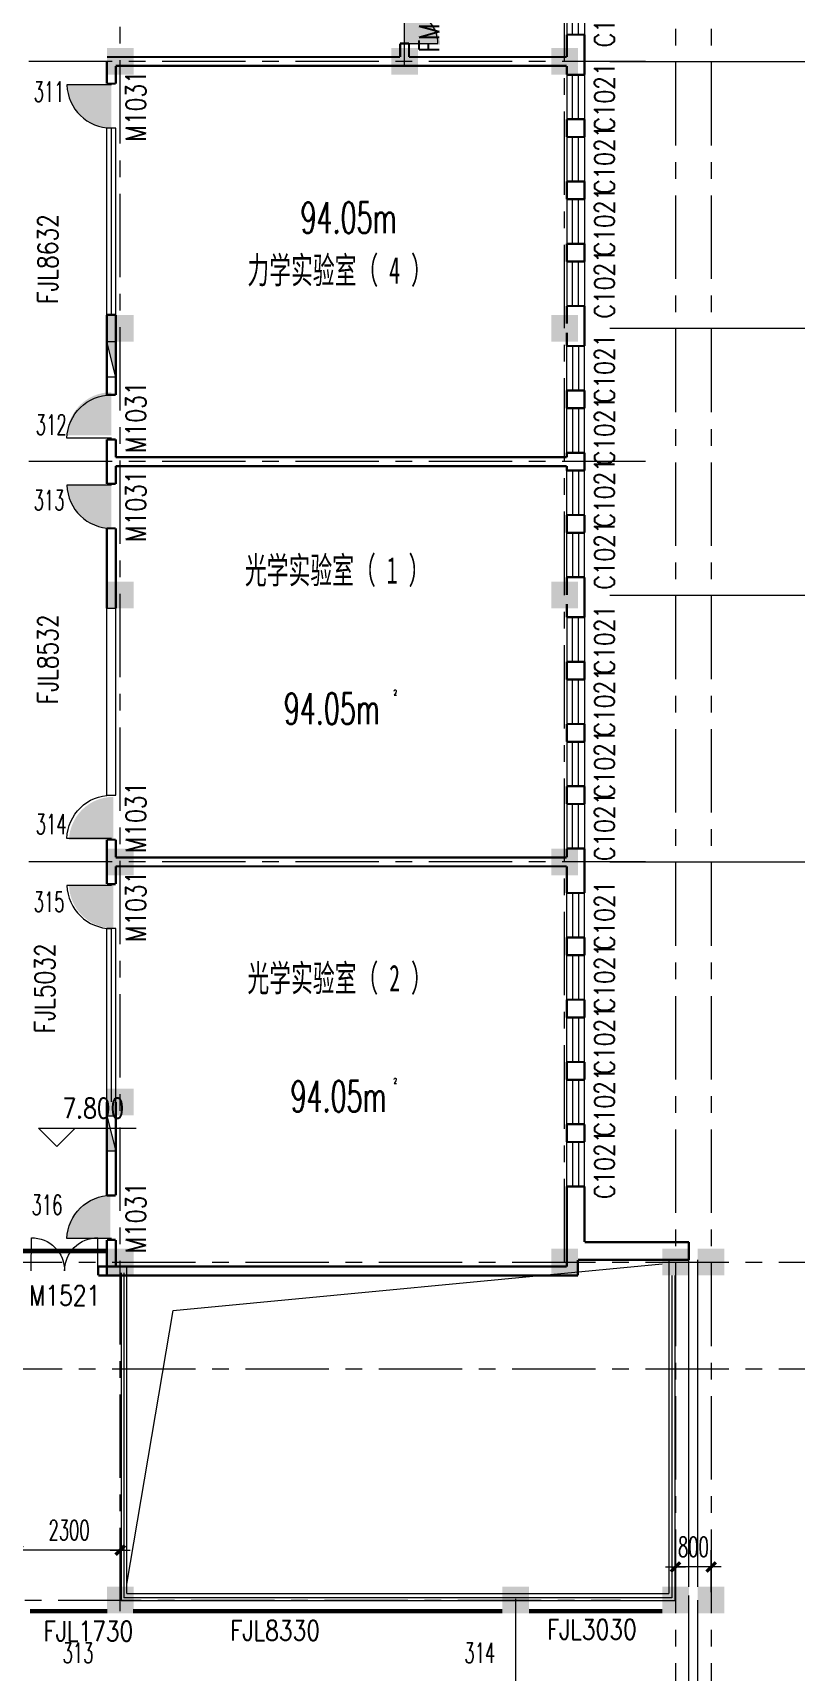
# Model space of a CAD drawing. Extents: x 1575758 to 1999219, y -897052 to -636879.
# Drawn here: x 1810006 to 1827168, y -697117 to -660273 of the extents above; entities that cross this region are included whole.
import ezdxf
from ezdxf.enums import TextEntityAlignment as Align

# ---------------------------------------------------------------- set-up
doc = ezdxf.new("R2010")
doc.units = 0
doc.header["$LTSCALE"] = 1500
doc.header["$MEASUREMENT"] = 0
doc.linetypes.add('CENTER', pattern=[2, 1.25, -0.25, 0.25, -0.25])
doc.linetypes.add('DASH', pattern=[0.35, 0.25, -0.1])
doc.layers.get('0').update_dxf_attribs({"linetype": 'CONTINUOUS', "lineweight": 5})
doc.layers.get('DEFPOINTS').update_dxf_attribs({"linetype": 'CONTINUOUS', "lineweight": 5})
for name, color, linetype, lineweight in [('AXIS', 7, 'CONTINUOUS', 5), ('COLUMN', 7, 'CONTINUOUS', 5), ('DOTE', 7, 'CENTER', 5), ('OTHER', 7, 'CONTINUOUS', 5), ('PUB_DIM', 7, 'CONTINUOUS', 5), ('PUB_TEXT', 7, 'CONTINUOUS', 5), ('STAIR', 7, 'CONTINUOUS', 0), ('U型玻璃', 7, 'CONTINUOUS', 5), ('WALL', 7, 'CONTINUOUS', 5), ('WINDOW', 7, 'CONTINUOUS', 0), ('WINDOW_TEXT', 7, 'CONTINUOUS', 5), ('我的', 7, 'CONTINUOUS', 5), ('消火栓', 7, 'CONTINUOUS', 5), ('看线', 7, 'CONTINUOUS', 5), ('防火卷帘', 7, 'CONTINUOUS', 5), ('防火卷帘名称', 7, 'CONTINUOUS', 5)]:
    doc.layers.add(name, color=color, linetype=linetype, lineweight=lineweight)
doc.layers.add('防火门', color=10, linetype='CONTINUOUS')
doc.layers.add('防盗门', color=180, linetype='CONTINUOUS')
doc.styles.add('_SIMPLEX', font='SIMPLEX.shx', dxfattribs={"width": 0.6})
doc.styles.add('DIM_FONT', font='romans.shx', dxfattribs={"width": 0.6})
doc.styles.add('SIMPLEX', font='SIMPLEX.SHX', dxfattribs={"width": 0.6})
doc.dimstyles.new('NORMAL', dxfattribs={"dimscale": 1.5, "dimtxt": 300, "dimasz": 1, "dimexe": 250, "dimexo": 300, "dimgap": 150, "dimtad": 1, "dimdec": 0, "dimdsep": 46, "dimtxsty": 'DIM_FONT', "dimblk1": '_DIMX', "dimblk2": '_DIMX', "dimsah": 1, "dimcen": 2.5, "dimdle": 0.3, "dimclrd": 256, "dimclre": 256, "dimclrt": 256, "dimadec": 0, "dimazin": 0, "dimtfac": 1, "dimtdec": 0, "dimtix": 1, "dimtmove": 2, "dimatfit": 3, "dimldrblk": '_DIMX', "dimfxl": 1, "dimtvp": 1, "dimtolj": 1, "dimtzin": 0, "dimlwd": -1, "dimlwe": -1, "dimarcsym": 0})

# ---------------------------------------------------------------- blocks, each defined once
blk = doc.blocks.new('_FZH')
blk.add_solid([(0.5, -0.5), (-0.5, -0.5), (0.5, 0.5), (-0.5, 0.5)])
blk = doc.blocks.new('M_A2ZXL')
blk.add_line((-0.472, 0), (-0.472, -1))
blk.add_arc((-0.5, 0), 1, 271.6231, 0)
blk = doc.blocks.new('M_A3PTU')
for p, q in [((-0.5, 0), (-0.499, -0.498)), ((0.5, 0), (0.499, -0.498))]:
    blk.add_line(p, q)
for centre, start, end in [((-0.498, -0.001), 269.885, 0.0763), ((0.498, -0.001), 179.9237, 270.115)]:
    blk.add_arc(centre, 0.498, start, end)
blk = doc.blocks.new('_WBLK')
for p, q in [((-0.5, 0.5), (0.5, 0.5)), ((0.5, 0.167), (-0.5, 0.167)), ((0.5, -0.167), (-0.5, -0.167)), ((-0.5, -0.5), (0.5, -0.5))]:
    blk.add_line(p, q)
at = {"layer": 'WINDOW_TEXT', "style": 'SIMPLEX', "flags": 9}
blk.add_attdef('A', text='', height=1, dxfattribs=at).set_placement((0, 1.5), align=Align.MIDDLE)
blk = doc.blocks.new('_DIMX')
blk.add_line((-150, 0), (150, 0))
at = {"const_width": 50}
blk.add_lwpolyline([(-70, -70), (70, 70)], dxfattribs=at)
blk = doc.blocks.new('*D546')
at = {"layer": 'DEFPOINTS', "color": 0, "lineweight": 5}
for p in [(1809674, -694393), (1809674, -695287), (1811975, -695287)]:
    blk.add_point(p, dxfattribs=at)
at = {"layer": 'PUB_DIM'}
for p, q in [((1809674, -694837), (1809674, -694018)), ((1811975, -694837), (1811975, -694018)), ((1811973, -694393), (1809675, -694393))]:
    blk.add_line(p, q, dxfattribs=at)
at = {"layer": 'PUB_DIM', "xscale": 1.5, "yscale": 1.5, "zscale": 1.5, "rotation": 180}
blk.add_blockref('_DIMX', (1809674, -694393), dxfattribs=at)
at = {"layer": 'PUB_DIM', "xscale": 1.5, "yscale": 1.5, "zscale": 1.5}
blk.add_blockref('_DIMX', (1811975, -694393), dxfattribs=at)
at = {"layer": 'PUB_DIM', "insert": (1810824, -693943), "char_height": 450, "attachment_point": 5, "style": 'DIM_FONT'}
blk.add_mtext('\\A1;2300', dxfattribs=at)
blk = doc.blocks.new('A$C68C06AB7')
at = {"layer": '消火栓'}
blk.add_hatch(color=256, dxfattribs=at).paths.add_polyline_path([(800, 200), (0, 200), (800, 0)])
blk.add_line((0, 200), (800, 0), dxfattribs=at)
blk.add_lwpolyline([(0, 200), (0, 0), (800, 0), (800, 200)], close=True, dxfattribs=at)
blk = doc.blocks.new('*D1715')
at = {"layer": 'DEFPOINTS', "color": 0, "lineweight": 5}
for p in [(1824474, -694771), (1824474, -695293), (1825275, -695790)]:
    blk.add_point(p, dxfattribs=at)
at = {"layer": 'PUB_DIM'}
for p, q in [((1824474, -694843), (1824474, -694396)), ((1825275, -695340), (1825275, -694396)), ((1824473, -694771), (1824471, -694771)), ((1825275, -694771), (1824474, -694771)), ((1825276, -694771), (1825278, -694771))]:
    blk.add_line(p, q, dxfattribs=at)
at = {"layer": 'PUB_DIM', "xscale": 1.5, "yscale": 1.5, "zscale": 1.5}
blk.add_blockref('_DIMX', (1824474, -694771), dxfattribs=at)
at = {"layer": 'PUB_DIM', "xscale": 1.5, "yscale": 1.5, "zscale": 1.5, "rotation": 180}
blk.add_blockref('_DIMX', (1825275, -694771), dxfattribs=at)
at = {"layer": 'PUB_DIM', "insert": (1824875, -694321), "char_height": 450, "attachment_point": 5, "style": 'DIM_FONT'}
blk.add_mtext('\\A1;800', dxfattribs=at)

msp = doc.modelspace()

# ---------------------------------------------------------------- hatches: boundary and pattern name
at = {"layer": '防火门'}
msp.add_hatch(color=256, dxfattribs=at).paths.add_polyline_path([(1818375.4, -660541.2), (1819175.1, -660541.2, 0.4059403), (1818375.4, -659763.8)])
at = {"layer": '防盗门'}
for points in [[(1811775.3, -661454), (1810775.7, -661454, 0.4059403), (1811775.3, -662425.6)], [(1811775.3, -669327.3), (1810775.7, -669327.3, -0.4059403), (1811775.3, -668355.6)], [(1811775.3, -670454), (1810775.7, -670454, 0.4059403), (1811775.3, -671425.6)], [(1811821.3, -678426.9), (1810821.7, -678426.9, -0.4059403), (1811821.3, -677455.2)], [(1811821.3, -679438.4), (1810821.7, -679438.4, 0.4059403), (1811821.3, -680410.1)], [(1811754.1, -687383.2), (1810754.5, -687383.2, -0.4059403), (1811754.1, -686411.6)]]:
    msp.add_hatch(color=256, dxfattribs=at).paths.add_polyline_path(points)

# ---------------------------------------------------------------- linework, layer by layer
at = {"layer": 'AXIS'}
for p, q in [((1822996.7, -660916.6), (1835051.1, -660916.6)), ((1822996.7, -666916.6), (1835051.1, -666916.6)), ((1822996.7, -672916.6), (1835051.1, -672916.6)), ((1822996.7, -678916.6), (1835051.1, -678916.6))]:
    msp.add_line(p, q, dxfattribs=at)
at = {"layer": 'DOTE'}
for p, q in [((1811974.9, -695766.6), (1811974.9, -648933.1)), ((1818374.9, -661016.6), (1818374.9, -648933.1)), ((1821974.9, -687916.6), (1821974.9, -648933.1)), ((1824474.9, -648933.1), (1824474.9, -712261)), ((1825274.9, -648933.1), (1825274.9, -712261)), ((1823796.7, -660916.6), (1789181.4, -660916.6)), ((1823796.7, -669916.6), (1789181.4, -669916.6)), ((1823796.7, -678916.6), (1789181.4, -678916.6)), ((1739795.7, -687916.6), (1828858.2, -687916.6)), ((1739795.7, -690316.6), (1830056.9, -690316.6)), ((1744574.9, -695516.6), (1823233.5, -695516.6)), ((1820874.9, -695491.6), (1820874.9, -717111.8))]:
    msp.add_line(p, q, dxfattribs=at)
at = {"layer": 'OTHER'}
msp.add_lwpolyline([(1812124.9, -695157.7), (1813165.7, -689008.3), (1824174.9, -687957.7)], dxfattribs=at)
at = {"layer": 'PUB_DIM'}
for p, q in [((1810551.8, -685318.2), (1810139.3, -684905.7)), ((1810139.3, -684905.7), (1812335.5, -684905.7)), ((1810964.3, -684905.7), (1810551.8, -685318.2))]:
    msp.add_line(p, q, dxfattribs=at)
at = {"layer": 'STAIR'}
for p, q in [((1824324.9, -687866.6), (1824324.9, -695371.8)), ((1811993.7, -688156.6), (1811993.7, -695527.8)), ((1812053.7, -688156.6), (1812053.7, -695467.8)), ((1812124.9, -695371.8), (1812124.9, -688016.6)), ((1824387.1, -688216.6), (1824387.1, -695467.8)), ((1824454.9, -688216.6), (1824454.9, -695527.8)), ((1811993.7, -695527.8), (1824454.9, -695527.8)), ((1824387.1, -695467.8), (1812053.7, -695467.8)), ((1812124.9, -695371.8), (1824324.9, -695371.8))]:
    msp.add_line(p, q, dxfattribs=at)
at = {"layer": 'U型玻璃'}
for p, q in [((1811874.9, -662416.6), (1811674.9, -662416.6)), ((1811674.9, -666616.6), (1811674.9, -662416.6)), ((1811774.9, -666616.6), (1811774.9, -662416.6)), ((1811874.9, -666616.6), (1811874.9, -662416.6)), ((1811674.9, -677416.6), (1811674.9, -673216.6)), ((1811874.9, -677416.6), (1811874.9, -673216.6)), ((1811674.9, -677416.6), (1811874.9, -677416.6)), ((1811874.9, -680416.6), (1811674.9, -680416.6)), ((1811674.9, -684316.6), (1811674.9, -680416.6)), ((1811774.9, -684316.6), (1811774.9, -680416.6)), ((1811874.9, -684316.6), (1811874.9, -680416.6))]:
    msp.add_line(p, q, dxfattribs=at)
at = {"layer": 'WALL'}
msp.add_line((1811874.9, -673216.6), (1811674.9, -673216.6), dxfattribs=at)
at = {"layer": 'WALL', "const_width": 50}
for points in [[(1818274.9, -660516.6), (1818474.9, -660516.6)], [(1818274.9, -660816.6), (1818274.9, -660516.6)], [(1818474.9, -660816.6), (1818474.9, -660516.6)], [(1822424.9, -660316.6), (1822024.9, -660316.6)], [(1822024.9, -660816.6), (1822024.9, -660316.6)], [(1822424.9, -661216.6), (1822424.9, -660316.6)], [(1811674.9, -660816.6), (1818274.9, -660816.6)], [(1811674.9, -661416.6), (1811674.9, -660916.6)], [(1818474.9, -660816.6), (1822024.9, -660816.6)], [(1811874.9, -661416.6), (1811874.9, -661016.6)], [(1811874.9, -661016.6), (1822024.9, -661016.6)], [(1822024.9, -661016.6), (1822024.9, -661216.6)], [(1822424.9, -661216.6), (1822024.9, -661216.6)], [(1811674.9, -661416.6), (1811874.9, -661416.6)], [(1822424.9, -662216.6), (1822024.9, -662216.6)], [(1822024.9, -662216.6), (1822024.9, -662616.6)], [(1822424.9, -662616.6), (1822424.9, -662216.6)], [(1822424.9, -662616.6), (1822024.9, -662616.6)], [(1822424.9, -663616.6), (1822024.9, -663616.6)], [(1822024.9, -663616.6), (1822024.9, -664016.6)], [(1822424.9, -664016.6), (1822424.9, -663616.6)], [(1822424.9, -664016.6), (1822024.9, -664016.6)], [(1822424.9, -665016.6), (1822024.9, -665016.6)], [(1822024.9, -665016.6), (1822024.9, -665416.6)], [(1822424.9, -665416.6), (1822424.9, -665016.6)], [(1822424.9, -665416.6), (1822024.9, -665416.6)], [(1822424.9, -666416.6), (1822024.9, -666416.6)], [(1822024.9, -666416.6), (1822024.9, -666816.6)], [(1822424.9, -667316.6), (1822424.9, -666416.6)], [(1811674.9, -668416.6), (1811674.9, -666616.6)], [(1811674.9, -666616.6), (1811874.9, -666616.6)], [(1811874.9, -668416.6), (1811874.9, -666616.6)], [(1822024.9, -667316.6), (1822024.9, -667016.6)], [(1822424.9, -667316.6), (1822024.9, -667316.6)], [(1822424.9, -668316.6), (1822024.9, -668316.6)], [(1822024.9, -668716.6), (1822024.9, -668316.6)], [(1822424.9, -668716.6), (1822424.9, -668316.6)], [(1811674.9, -668416.6), (1811874.9, -668416.6)], [(1822424.9, -668716.6), (1822024.9, -668716.6)], [(1811674.9, -669416.6), (1811874.9, -669416.6)], [(1811674.9, -670416.6), (1811674.9, -669416.6)], [(1811874.9, -669816.6), (1811874.9, -669416.6)], [(1822024.9, -669816.6), (1811874.9, -669816.6)], [(1822024.9, -669816.6), (1822024.9, -669716.6)], [(1822424.9, -669716.6), (1822024.9, -669716.6)], [(1822424.9, -670116.6), (1822424.9, -669716.6)], [(1811874.9, -670016.6), (1811874.9, -670416.6)], [(1822024.9, -670016.6), (1811874.9, -670016.6)], [(1822024.9, -670116.6), (1822024.9, -670016.6)], [(1822424.9, -670116.6), (1822024.9, -670116.6)], [(1811674.9, -670416.6), (1811874.9, -670416.6)], [(1822024.9, -671516.6), (1822024.9, -671116.6)], [(1822424.9, -671116.6), (1822024.9, -671116.6)], [(1822424.9, -671516.6), (1822424.9, -671116.6)], [(1811674.9, -671416.6), (1811874.9, -671416.6)], [(1811674.9, -673216.6), (1811674.9, -671416.6)], [(1811874.9, -673216.6), (1811874.9, -671416.6)], [(1822424.9, -671516.6), (1822024.9, -671516.6)], [(1822424.9, -672516.6), (1822024.9, -672516.6)], [(1822024.9, -672916.6), (1822024.9, -672516.6)], [(1822424.9, -673416.6), (1822424.9, -672516.6)], [(1822024.9, -673116.6), (1822024.9, -673416.6)], [(1822424.9, -673416.6), (1822024.9, -673416.6)], [(1822424.9, -674416.6), (1822024.9, -674416.6)], [(1822024.9, -674416.6), (1822024.9, -674816.6)], [(1822424.9, -674816.6), (1822424.9, -674416.6)], [(1822424.9, -674816.6), (1822024.9, -674816.6)], [(1822424.9, -675816.6), (1822024.9, -675816.6)], [(1822024.9, -675816.6), (1822024.9, -676216.6)], [(1822424.9, -676216.6), (1822424.9, -675816.6)], [(1822424.9, -676216.6), (1822024.9, -676216.6)], [(1822424.9, -677216.6), (1822024.9, -677216.6)], [(1822024.9, -677216.6), (1822024.9, -677616.6)], [(1822424.9, -677616.6), (1822424.9, -677216.6)], [(1822424.9, -677616.6), (1822024.9, -677616.6)], [(1811674.9, -678416.6), (1811874.9, -678416.6)], [(1811674.9, -679416.6), (1811674.9, -678416.6)], [(1811874.9, -678816.6), (1811874.9, -678416.6)], [(1822424.9, -678616.6), (1822024.9, -678616.6)], [(1822024.9, -678816.6), (1822024.9, -678616.6)], [(1822424.9, -679616.6), (1822424.9, -678616.6)], [(1822024.9, -678816.6), (1811874.9, -678816.6)], [(1811874.9, -679016.8), (1811874.9, -679416.6)], [(1822024.9, -679016.8), (1811874.9, -679016.8)], [(1822024.9, -679016.8), (1822024.9, -679616.6)], [(1811674.9, -679416.6), (1811874.9, -679416.6)], [(1822424.9, -679616.6), (1822024.9, -679616.6)], [(1822024.9, -681016.6), (1822024.9, -680616.6)], [(1822424.9, -680616.6), (1822024.9, -680616.6)], [(1822424.9, -681016.6), (1822424.9, -680616.6)], [(1822424.9, -681016.6), (1822024.9, -681016.6)], [(1822024.9, -682416.6), (1822024.9, -682016.6)], [(1822424.9, -682016.6), (1822024.9, -682016.6)], [(1822424.9, -682416.6), (1822424.9, -682016.6)], [(1822424.9, -682416.6), (1822024.9, -682416.6)], [(1822024.9, -683816.6), (1822024.9, -683416.6)], [(1822424.9, -683416.6), (1822024.9, -683416.6)], [(1822424.9, -683816.6), (1822424.9, -683416.6)], [(1822424.9, -683816.6), (1822024.9, -683816.6)], [(1811674.9, -684316.6), (1811674.9, -686417.2)], [(1811874.9, -684316.6), (1811874.9, -686417.2)], [(1811673.9, -684624), (1811673.9, -684624)], [(1822024.9, -685216.6), (1822024.9, -684816.6)], [(1822424.9, -684816.6), (1822024.9, -684816.6)], [(1822424.9, -685216.6), (1822424.9, -684816.6)], [(1822424.9, -685216.6), (1822024.9, -685216.6)], [(1811674.9, -686417.2), (1811874.9, -686417.2)], [(1822424.9, -686216.6), (1822024.9, -686216.6)], [(1822024.9, -688016.6), (1822024.9, -686216.6)], [(1822424.9, -687466.6), (1822424.9, -686216.6)], [(1811674.9, -687416.6), (1811874.9, -687416.6)], [(1811674.9, -688216.6), (1811674.9, -687416.6)], [(1811874.9, -688016.6), (1811874.9, -687416.6)], [(1824774.9, -687466.6), (1824774.9, -687866.6)], [(1822274.9, -688216.6), (1822274.9, -687866.6)], [(1811479.4, -688216.6), (1811479.4, -688016.6)], [(1822274.9, -688216.6), (1811479.4, -688216.6)]]:
    msp.add_lwpolyline(points, dxfattribs=at)
at = {"layer": 'WALL', "lineweight": 100, "const_width": 50}
for points in [[(1811673.9, -684624), (1811673.9, -684624)], [(1822424.9, -687466.6), (1824774.9, -687466.6)], [(1822274.9, -687866.6), (1824774.9, -687866.6)], [(1822024.9, -688016.6), (1811479.4, -688016.6)]]:
    msp.add_lwpolyline(points, dxfattribs=at)
at = {"layer": '看线'}
for p, q in [((1824774.9, -695216.6), (1824774.9, -687866.6)), ((1824974.9, -695216.6), (1824974.9, -687866.6)), ((1824774.9, -698016.6), (1824774.9, -695416.6)), ((1824974.9, -698016.6), (1824974.9, -695516.6))]:
    msp.add_line(p, q, dxfattribs=at)
at = {"layer": '防火卷帘', "linetype": 'DASH', "const_width": 100}
for points in [[(1805474.9, -687666.6), (1811674.9, -687666.6)], [(1811686.1, -695766.6), (1809947.7, -695766.6)], [(1820575.2, -695766.6), (1812265.6, -695766.6)], [(1821174.9, -695766.6), (1824174.9, -695766.6)]]:
    msp.add_lwpolyline(points, dxfattribs=at)

# ---------------------------------------------------------------- block references
at = {"layer": 'COLUMN', "xscale": 600, "yscale": 600, "zscale": 600}
for p in [(1811974.9, -660916.6), (1818374.9, -660916.6), (1821974.9, -660916.6), (1811974.9, -666916.6), (1821974.9, -666916.6), (1811974.9, -672916.6), (1821974.9, -672916.6), (1811974.9, -678916.6), (1821974.9, -678916.6), (1811974.9, -684316.6), (1811974.9, -687916.6), (1821974.9, -687916.6), (1824474.9, -687916.6), (1824474.9, -687916.6), (1825274.9, -687916.6), (1825274.9, -687916.6), (1811974.9, -695516.6), (1820874.9, -695516.6), (1824474.9, -695516.6), (1825274.9, -695516.6)]:
    msp.add_blockref('_FZH', p, dxfattribs=at)
at = {"layer": 'WINDOW'}
ref = msp.add_blockref('M_A3PTU', (1818374.9, -659766.6), dxfattribs=dict(at, xscale=1500, yscale=1500, zscale=1500, rotation=90))
ref.add_attrib('A', 'FM1521', dxfattribs={"layer": 'WINDOW_TEXT', "height": 450, "rotation": 90, "style": '_SIMPLEX', "width": 0.8, "flags": 8}).set_placement((1818924.9, -659766.6), align=Align.MIDDLE)
ref = msp.add_blockref('_WBLK', (1822224.9, -659816.6), dxfattribs=dict(at, xscale=1000, yscale=399.9999999785796, zscale=1000, rotation=270))
ref.add_attrib('A', 'C1021', dxfattribs={"layer": 'WINDOW_TEXT', "height": 450, "rotation": 90, "style": '_SIMPLEX', "width": 0.8, "flags": 8}).set_placement((1822874.9, -659816.6), align=Align.MIDDLE)
ref = msp.add_blockref('M_A2ZXL', (1811774.9, -661916.6), dxfattribs=dict(at, xscale=1000, yscale=1000, zscale=1000, rotation=270))
ref.add_attrib('A', 'M1031', dxfattribs={"layer": 'WINDOW_TEXT', "height": 450, "rotation": 90, "style": '_SIMPLEX', "width": 0.8, "flags": 8}).set_placement((1812324.9, -661916.6, -360295.4), align=Align.MIDDLE)
ref = msp.add_blockref('_WBLK', (1822224.9, -661716.6), dxfattribs=dict(at, xscale=1000, yscale=399.9999999795109, zscale=1000, rotation=270))
ref.add_attrib('A', 'C1021', dxfattribs={"layer": 'WINDOW_TEXT', "height": 450, "rotation": 90, "style": '_SIMPLEX', "width": 0.8, "flags": 8}).set_placement((1822874.9, -661716.6), align=Align.MIDDLE)
ref = msp.add_blockref('_WBLK', (1822224.9, -663116.6), dxfattribs=dict(at, xscale=1000, yscale=399.9999999792781, zscale=1000, rotation=270))
ref.add_attrib('A', 'C1021', dxfattribs={"layer": 'WINDOW_TEXT', "height": 450, "rotation": 90, "style": '_SIMPLEX', "width": 0.8, "flags": 8}).set_placement((1822874.9, -663116.6), align=Align.MIDDLE)
ref = msp.add_blockref('_WBLK', (1822224.9, -664516.6), dxfattribs=dict(at, xscale=1000, yscale=399.9999999799766, zscale=1000, rotation=270))
ref.add_attrib('A', 'C1021', dxfattribs={"layer": 'WINDOW_TEXT', "height": 450, "rotation": 90, "style": '_SIMPLEX', "width": 0.8, "flags": 8}).set_placement((1822874.9, -664516.6), align=Align.MIDDLE)
ref = msp.add_blockref('_WBLK', (1822224.9, -665916.6), dxfattribs=dict(at, xscale=1000, yscale=399.9999999795109, zscale=1000, rotation=270))
ref.add_attrib('A', 'C1021', dxfattribs={"layer": 'WINDOW_TEXT', "height": 450, "rotation": 90, "style": '_SIMPLEX', "width": 0.8, "flags": 8}).set_placement((1822874.9, -665916.6), align=Align.MIDDLE)
ref = msp.add_blockref('_WBLK', (1822224.9, -667816.6), dxfattribs=dict(at, xscale=-1000, yscale=399.9999999795109, zscale=1000, rotation=270))
ref.add_attrib('A', 'C1021', dxfattribs={"layer": 'WINDOW_TEXT', "height": 450, "rotation": 90, "style": '_SIMPLEX', "width": 0.8, "flags": 8}).set_placement((1822874.9, -667816.6), align=Align.MIDDLE)
ref = msp.add_blockref('M_A2ZXL', (1811774.9, -668916.6), dxfattribs=dict(at, xscale=-1000, yscale=1000, zscale=1000, rotation=270))
ref.add_attrib('A', 'M1031', dxfattribs={"layer": 'WINDOW_TEXT', "height": 450, "rotation": 90, "style": '_SIMPLEX', "width": 0.8, "flags": 8}).set_placement((1812324.9, -668916.6), align=Align.MIDDLE)
ref = msp.add_blockref('_WBLK', (1822224.9, -669216.6), dxfattribs=dict(at, xscale=-1000, yscale=399.9999999799766, zscale=1000, rotation=270))
ref.add_attrib('A', 'C1021', dxfattribs={"layer": 'WINDOW_TEXT', "height": 450, "rotation": 90, "style": '_SIMPLEX', "width": 0.8, "flags": 8}).set_placement((1822874.9, -669216.6), align=Align.MIDDLE)
ref = msp.add_blockref('_WBLK', (1822224.9, -670616.6), dxfattribs=dict(at, xscale=-1000, yscale=399.9999999792781, zscale=1000, rotation=270))
ref.add_attrib('A', 'C1021', dxfattribs={"layer": 'WINDOW_TEXT', "height": 450, "rotation": 90, "style": '_SIMPLEX', "width": 0.8, "flags": 8}).set_placement((1822874.9, -670616.6), align=Align.MIDDLE)
ref = msp.add_blockref('M_A2ZXL', (1811774.9, -670916.6), dxfattribs=dict(at, xscale=1000, yscale=1000, zscale=1000, rotation=270))
ref.add_attrib('A', 'M1031', dxfattribs={"layer": 'WINDOW_TEXT', "height": 450, "rotation": 90, "style": '_SIMPLEX', "width": 0.8, "flags": 8}).set_placement((1812324.9, -670916.6), align=Align.MIDDLE)
ref = msp.add_blockref('_WBLK', (1822224.9, -672016.6), dxfattribs=dict(at, xscale=-1000, yscale=399.9999999795109, zscale=1000, rotation=270))
ref.add_attrib('A', 'C1021', dxfattribs={"layer": 'WINDOW_TEXT', "height": 450, "rotation": 90, "style": '_SIMPLEX', "width": 0.8, "flags": 8}).set_placement((1822874.9, -672016.6), align=Align.MIDDLE)
ref = msp.add_blockref('_WBLK', (1822224.9, -673916.6), dxfattribs=dict(at, xscale=1000, yscale=399.9999999795109, zscale=1000, rotation=270))
ref.add_attrib('A', 'C1021', dxfattribs={"layer": 'WINDOW_TEXT', "height": 450, "rotation": 90, "style": '_SIMPLEX', "width": 0.8, "flags": 8}).set_placement((1822874.9, -673916.6), align=Align.MIDDLE)
ref = msp.add_blockref('_WBLK', (1822224.9, -675316.6), dxfattribs=dict(at, xscale=1000, yscale=399.9999999792781, zscale=1000, rotation=270))
ref.add_attrib('A', 'C1021', dxfattribs={"layer": 'WINDOW_TEXT', "height": 450, "rotation": 90, "style": '_SIMPLEX', "width": 0.8, "flags": 8}).set_placement((1822874.9, -675316.6), align=Align.MIDDLE)
ref = msp.add_blockref('_WBLK', (1822224.9, -676716.6), dxfattribs=dict(at, xscale=1000, yscale=399.9999999799766, zscale=1000, rotation=270))
ref.add_attrib('A', 'C1021', dxfattribs={"layer": 'WINDOW_TEXT', "height": 450, "rotation": 90, "style": '_SIMPLEX', "width": 0.8, "flags": 8}).set_placement((1822874.9, -676716.6), align=Align.MIDDLE)
ref = msp.add_blockref('M_A2ZXL', (1811774.9, -677916.6), dxfattribs=dict(at, xscale=-1000, yscale=1000, zscale=1000, rotation=270))
ref.add_attrib('A', 'M1031', dxfattribs={"layer": 'WINDOW_TEXT', "height": 450, "rotation": 90, "style": '_SIMPLEX', "width": 0.8, "flags": 8}).set_placement((1812324.9, -677916.6), align=Align.MIDDLE)
ref = msp.add_blockref('_WBLK', (1822224.9, -678116.6), dxfattribs=dict(at, xscale=1000, yscale=399.9999999795109, zscale=1000, rotation=270))
ref.add_attrib('A', 'C1021', dxfattribs={"layer": 'WINDOW_TEXT', "height": 450, "rotation": 90, "style": '_SIMPLEX', "width": 0.8, "flags": 8}).set_placement((1822874.9, -678116.6), align=Align.MIDDLE)
ref = msp.add_blockref('M_A2ZXL', (1811774.9, -679916.6), dxfattribs=dict(at, xscale=1000, yscale=1000, zscale=1000, rotation=269.999165573241))
ref.add_attrib('A', 'M1031', dxfattribs={"layer": 'WINDOW_TEXT', "height": 450, "rotation": 89.99917, "style": '_SIMPLEX', "width": 0.8, "flags": 8}).set_placement((1812324.9, -679916.6, -360295.4), align=Align.MIDDLE)
ref = msp.add_blockref('_WBLK', (1822224.9, -680116.6), dxfattribs=dict(at, xscale=-1000, yscale=399.999999997206, zscale=1000, rotation=270))
ref.add_attrib('A', 'C1021', dxfattribs={"layer": 'WINDOW_TEXT', "height": 450, "rotation": 90, "style": '_SIMPLEX', "width": 0.8, "flags": 8}).set_placement((1822874.9, -680116.6), align=Align.MIDDLE)
ref = msp.add_blockref('_WBLK', (1822224.9, -681516.6), dxfattribs=dict(at, xscale=-1000, yscale=399.9999999976717, zscale=1000, rotation=270))
ref.add_attrib('A', 'C1021', dxfattribs={"layer": 'WINDOW_TEXT', "height": 450, "rotation": 90, "style": '_SIMPLEX', "width": 0.8, "flags": 8}).set_placement((1822874.9, -681516.6), align=Align.MIDDLE)
ref = msp.add_blockref('_WBLK', (1822224.9, -682916.6), dxfattribs=dict(at, xscale=-1000, yscale=399.9999999976717, zscale=1000, rotation=270))
ref.add_attrib('A', 'C1021', dxfattribs={"layer": 'WINDOW_TEXT', "height": 450, "rotation": 90, "style": '_SIMPLEX', "width": 0.8, "flags": 8}).set_placement((1822874.9, -682916.6), align=Align.MIDDLE)
ref = msp.add_blockref('_WBLK', (1822224.9, -684316.6), dxfattribs=dict(at, xscale=-1000, yscale=399.999999997206, zscale=1000, rotation=270))
ref.add_attrib('A', 'C1021', dxfattribs={"layer": 'WINDOW_TEXT', "height": 450, "rotation": 90, "style": '_SIMPLEX', "width": 0.8, "flags": 8}).set_placement((1822874.9, -684316.6), align=Align.MIDDLE)
ref = msp.add_blockref('_WBLK', (1822224.9, -685716.6), dxfattribs=dict(at, xscale=-1000, yscale=399.999999997206, zscale=1000, rotation=270))
ref.add_attrib('A', 'C1021', dxfattribs={"layer": 'WINDOW_TEXT', "height": 450, "rotation": 90, "style": '_SIMPLEX', "width": 0.8, "flags": 8}).set_placement((1822874.9, -685716.6), align=Align.MIDDLE)
ref = msp.add_blockref('M_A2ZXL', (1811774.9, -686916.6), dxfattribs=dict(at, xscale=-1000, yscale=1000, zscale=1000, rotation=270))
ref.add_attrib('A', 'M1031', dxfattribs={"layer": 'WINDOW_TEXT', "height": 450, "rotation": 90, "style": '_SIMPLEX', "width": 0.8, "flags": 8}).set_placement((1812324.9, -686916.6, -360295.4), align=Align.MIDDLE)
ref = msp.add_blockref('M_A3PTU', (1810722.9, -688116.6), dxfattribs=dict(at, xscale=1500, yscale=-1500, zscale=1500))
ref.add_attrib('A', 'M1521', dxfattribs={"layer": 'WINDOW_TEXT', "height": 450, "style": '_SIMPLEX', "width": 0.8, "flags": 8}).set_placement((1810722.9, -688666.6), align=Align.MIDDLE)
at = {"layer": '消火栓', "xscale": -1}
for p, rotation in [((1811674.9, -668016.6), 270), ((1811874.9, -684624), 90)]:
    msp.add_blockref('A$C68C06AB7', p, dxfattribs=dict(at, rotation=rotation))

# ---------------------------------------------------------------- texts
at = {"layer": 'PUB_DIM', "style": 'DIM_FONT', "width": 0.8}
msp.add_text('7.800', height=450, rotation=360, dxfattribs=at).set_placement((1811370.4, -684455.7), align=Align.MIDDLE)
at = {"layer": 'PUB_TEXT', "char_height": 120, "width": 491, "attachment_point": 3, "style": 'DIM_FONT'}
for insert in [(1818201.9, -675049.9), (1818201.9, -683779.1)]:
    msp.add_mtext('2', dxfattribs=dict(at, insert=insert))
at = {"layer": '我的', "color": 0, "lineweight": 5, "style": 'DIM_FONT'}
for s, insert, char_height, width, attachment_point in [('311', (1810026.2, -661372.5), 450, 26054.681, 1), ('{\\C3;94.05m}', (1816034.2, -664079.2), 700, 2858.07, 1), ('{\\fSTFangsong|b0|i0|c134|p2;力学实验室（ 4 ）}', (1816923, -665311.6), 600, 7073.032, 2), ('312', (1810073.9, -668861.2), 450, 26054.681, 1), ('313', (1810026.6, -670560.2), 450, 26054.681, 1), ('{\\fSTFangsong|b0|i0|c134|p2;光学实验室（ 1 ）}', (1816867.9, -672059.3), 600, 7073.032, 2), ('{\\C3;94.05m}', (1815658.1, -675123.2), 700, 2858.07, 1), ('314', (1810073.9, -677844.9), 450, 26054.681, 1), ('315', (1810026.6, -679591.1), 450, 26054.681, 1), ('{\\fSTFangsong|b0|i0|c134|p2;光学实验室（ 2 ）}', (1816923, -681230.7), 600, 7073.032, 2), ('{\\C3;94.05m}', (1815808.6, -683838.3), 700, 2858.07, 1), ('316', (1809979.1, -686405.7), 450, 26054.681, 1), ('313', (1810677.9, -696481.7), 450, 1894.64, 1), ('314', (1819721.3, -696481.7), 450, 1894.64, 1)]:
    msp.add_mtext(s, dxfattribs=dict(at, insert=insert, char_height=char_height, width=width, attachment_point=attachment_point))
at = {"layer": '防火卷帘名称', "style": '_SIMPLEX', "width": 0.8}
for s, p in [('FJL8632', (1810569.8, -666371.5)), ('FJL8532', (1810569.8, -675371.5)), ('FJL5032', (1810500.7, -682770.5))]:
    msp.add_text(s, height=450, rotation=90, dxfattribs=at).set_placement(p)
for s, p in [('FJL8330', (1814451.2, -696423.9)), ('FJL3030', (1821579.1, -696400.1)), ('FJL1730', (1810247.4, -696438.7))]:
    msp.add_text(s, height=450, dxfattribs=at).set_placement(p)

# ---------------------------------------------------------------- dimensions: what is measured, and where the dimension line sits
at = {"layer": 'PUB_DIM'}
for base, p1, p2, text, picture, middle in [((1809673.7, -694393.3), (1811974.9, -695287.4), (1809673.7, -695287.4), '2300', '*D546', (1810824.3, -693943.3)), ((1824474.2, -694771.2), (1825274.9, -695790), (1824474.2, -695292.9), '800', '*D1715', (1824874.6, -694321.2))]:
    dim = msp.add_linear_dim(base=base, p1=p1, p2=p2, text=text, dimstyle='NORMAL', dxfattribs=at)
    dim.commit()
    dim.dimension.update_dxf_attribs({"geometry": picture, "text_midpoint": middle})

doc.saveas('drawing.dxf')
